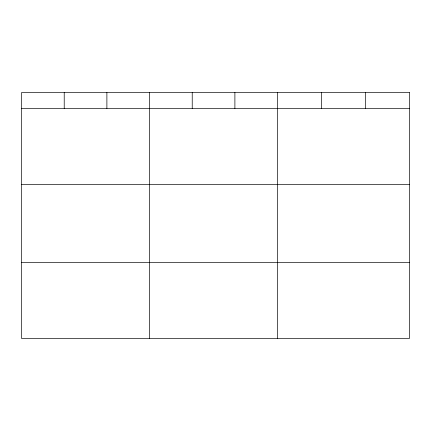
<?xml version="1.0" encoding="UTF-8"?>
<svg xmlns="http://www.w3.org/2000/svg" width="431" height="431" viewBox="0 0 431 431"><rect width="100%" height="100%" fill="white"/><g stroke="black" fill="none" stroke-linecap="round" stroke-linejoin="round"><path stroke-width="0.65" d="M21.55 108.45L409.45 108.45M21.55 184.349L409.45 184.349M21.55 262.549L409.45 262.549M365.488 92.552L365.488 108.45M321.526 92.552L321.526 108.45M277.564 92.552L277.564 338.448M234.895 92.552L234.895 108.45M192.226 92.552L192.226 108.45M149.557 92.552L149.557 338.448M106.888 92.552L106.888 108.45M64.219 92.552L64.219 108.45M409.45 92.552L21.55 92.552L21.55 338.448L409.45 338.448L409.45 92.552"/></g></svg>
